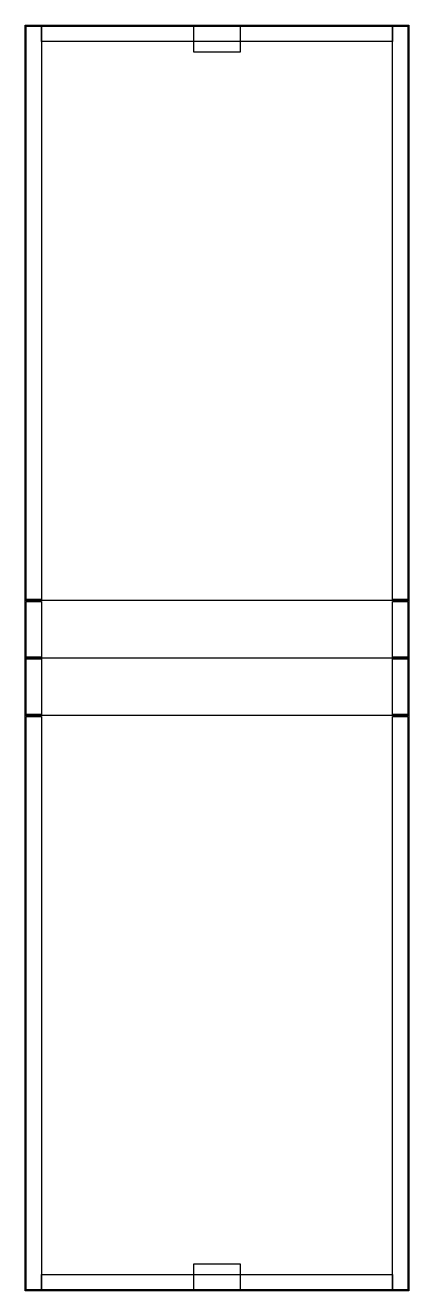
# Model space of a CAD drawing. Header units: millimetres. Extents: x 0 to 200, y 0 to 660.
import ezdxf

# ---------------------------------------------------------------- set-up
doc = ezdxf.new("R2010")
doc.units = ezdxf.units.MM
for name, color, linetype in [('CREASE', 5, 'CONTINUOUS'), ('CUT', 1, 'CONTINUOUS'), ('GLUE', 2, 'CONTINUOUS')]:
    doc.layers.add(name, color=color, linetype=linetype)

msp = doc.modelspace()

# ---------------------------------------------------------------- linework, layer by layer
at = {"layer": 'CREASE'}
for p, q in [((200, 360), (0, 360)), ((200, 330), (0, 330)), ((200, 300), (0, 300))]:
    msp.add_line(p, q, dxfattribs=at)
at = {"layer": 'CUT'}
for p, q in [((0, 660), (200, 660)), ((0, 360), (0, 660)), ((200, 660), (200, 360)), ((0, 330), (0, 360)), ((200, 360), (200, 330)), ((0, 300), (0, 330)), ((200, 330), (200, 300)), ((0, 0), (0, 300)), ((200, 300), (200, 0)), ((200, 0), (0, 0))]:
    msp.add_line(p, q, dxfattribs=at)
at = {"layer": 'GLUE'}
for p, q in [((0.5, 659.5), (8.5, 659.5)), ((0.5, 360.5), (0.5, 659.5)), ((8.5, 659.5), (8.5, 360.5)), ((8.5, 659.5), (191.5, 659.5)), ((8.5, 651.5), (8.5, 659.5)), ((88, 659.5), (112, 659.5)), ((88, 646), (88, 659.5)), ((112, 659.5), (112, 646)), ((191.5, 659.5), (199.5, 659.5)), ((191.5, 360.5), (191.5, 659.5)), ((191.5, 659.5), (191.5, 651.5)), ((199.5, 659.5), (199.5, 360.5)), ((191.5, 651.5), (8.5, 651.5)), ((112, 646), (88, 646)), ((8.5, 360.5), (0.5, 360.5)), ((0.5, 359.5), (8.5, 359.5)), ((0.5, 330.5), (0.5, 359.5)), ((8.5, 359.5), (8.5, 330.5)), ((199.5, 360.5), (191.5, 360.5)), ((191.5, 359.5), (199.5, 359.5)), ((191.5, 330.5), (191.5, 359.5)), ((199.5, 359.5), (199.5, 330.5)), ((8.5, 330.5), (0.5, 330.5)), ((199.5, 330.5), (191.5, 330.5)), ((0.5, 329.5), (8.5, 329.5)), ((0.5, 300.5), (0.5, 329.5)), ((8.5, 329.5), (8.5, 300.5)), ((191.5, 329.5), (199.5, 329.5)), ((191.5, 300.5), (191.5, 329.5)), ((199.5, 329.5), (199.5, 300.5)), ((8.5, 300.5), (0.5, 300.5)), ((0.5, 299.5), (8.5, 299.5)), ((0.5, 0.5), (0.5, 299.5)), ((8.5, 299.5), (8.5, 0.5)), ((199.5, 300.5), (191.5, 300.5)), ((191.5, 299.5), (199.5, 299.5)), ((191.5, 0.5), (191.5, 299.5)), ((199.5, 299.5), (199.5, 0.5)), ((88, 14), (112, 14)), ((88, 0.5), (88, 14)), ((112, 14), (112, 0.5)), ((8.5, 8.5), (191.5, 8.5)), ((8.5, 0.5), (8.5, 8.5)), ((191.5, 8.5), (191.5, 0.5)), ((8.5, 0.5), (0.5, 0.5)), ((191.5, 0.5), (8.5, 0.5)), ((112, 0.5), (88, 0.5)), ((199.5, 0.5), (191.5, 0.5))]:
    msp.add_line(p, q, dxfattribs=at)

doc.saveas('drawing.dxf')
